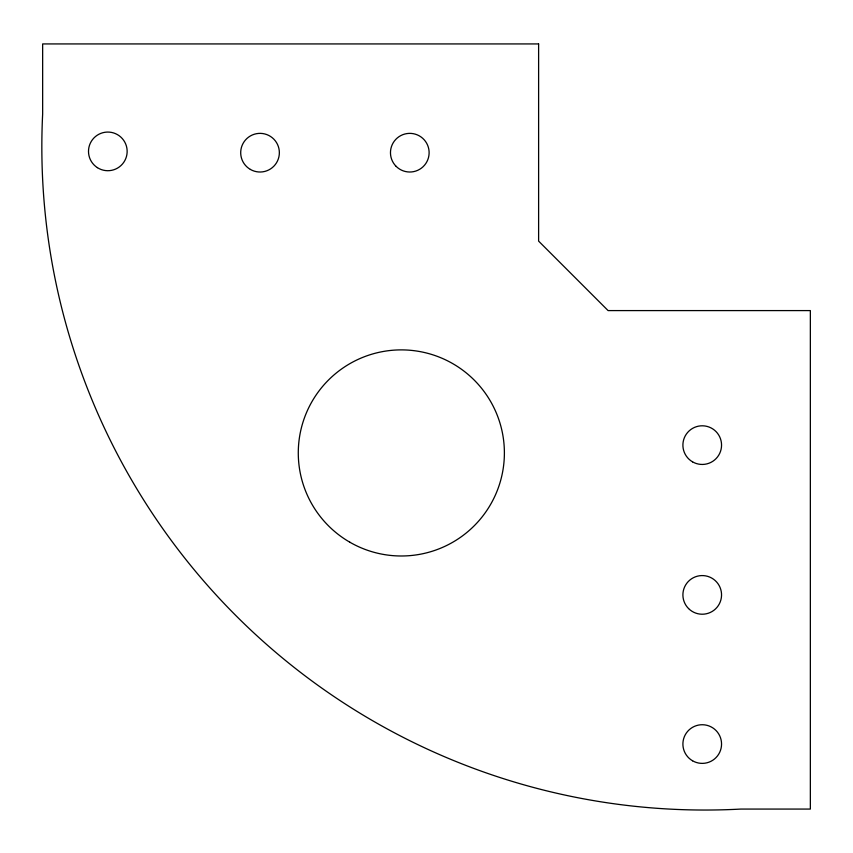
<?xml version="1.0" encoding="UTF-8"?>
<svg xmlns="http://www.w3.org/2000/svg" width="853" height="853" viewBox="0 0 853 853"><rect width="100%" height="100%" fill="white"/><g stroke="black" fill="none" stroke-linecap="round" stroke-linejoin="round"><path stroke-width="1.28" d="M538.616 43.929L42.65 43.929L42.65 114.046A663.197 663.197 0 0 0 740.873 809.07L810.35 809.07L810.35 310.588L608.093 310.588L538.616 241.111L538.616 43.929M349.805 542.188A103.064 103.064 0 0 0 504.39 452.943A103.064 103.064 0 0 0 349.805 363.687A103.064 103.064 0 0 0 349.805 542.188M688.563 608.562A19.32 19.32 0 0 0 720.892 599.894A19.32 19.32 0 0 0 697.221 576.233A19.32 19.32 0 0 0 688.563 608.562M250.366 169.427A19.32 19.32 0 0 0 279.357 152.698A19.32 19.32 0 0 0 250.366 135.958A19.32 19.32 0 0 0 250.366 169.427M692.561 760.791A19.32 19.32 0 0 0 721.553 744.051A19.32 19.32 0 0 0 692.561 727.321A19.32 19.32 0 0 0 692.561 760.791M692.561 461.857A19.32 19.32 0 0 0 721.553 445.127A19.32 19.32 0 0 0 692.561 428.387A19.32 19.32 0 0 0 692.561 461.857M396.133 166.356A19.32 19.32 0 0 0 428.462 157.698A19.32 19.32 0 0 0 404.791 134.028A19.32 19.32 0 0 0 396.133 166.356M97.37 167.636A19.32 19.32 0 0 0 127.129 152.335A19.32 19.32 0 0 0 99.001 134.198A19.32 19.32 0 0 0 97.37 167.636"/></g></svg>
